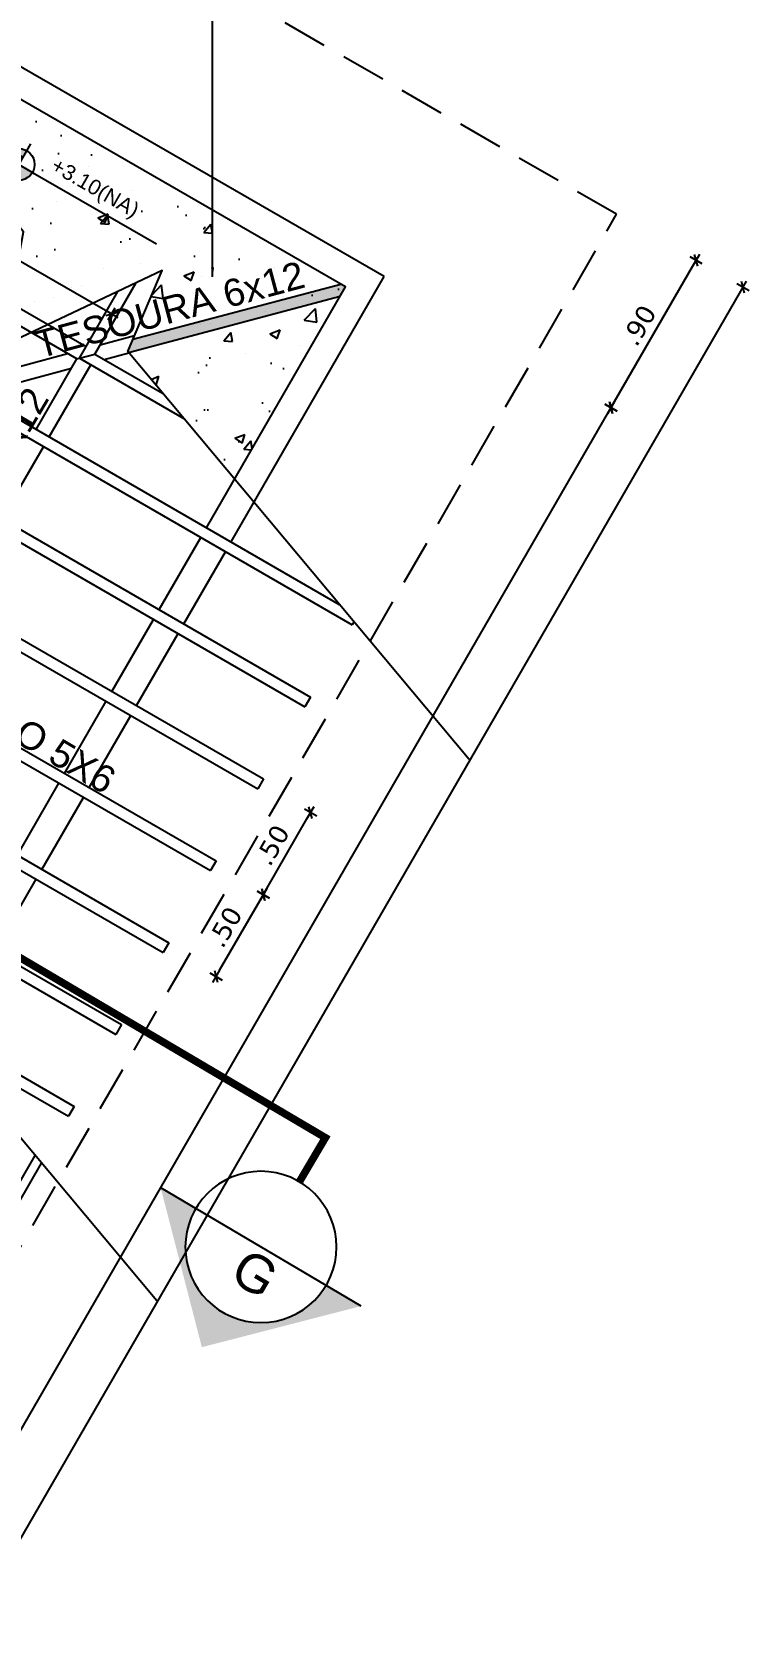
# Model space of a CAD drawing. Extents: x 249 to 354, y 55 to 132.
# Drawn here: x 332.86 to 336.66, y 71.75 to 80.17 of the extents above; entities that cross this region are included whole.
import ezdxf

# ---------------------------------------------------------------- set-up
doc = ezdxf.new("R2010")
doc.units = 0
doc.header["$LTSCALE"] = 0.005
doc.header["$PDMODE"] = 3
for name, pattern in [('CONTINU', [0]), ('DASHDOT', [25.4, 12.7, -6.35, 0, -6.35]), ('HIDDEN', [9.525, 6.35, -3.175])]:
    doc.linetypes.add(name, pattern=pattern)
doc.layers.get('0').update_dxf_attribs({"linetype": 'CONTINUOUS'})
doc.layers.get('Defpoints').update_dxf_attribs({"linetype": 'CONTINUOUS'})
for name, color, linetype in [('01', 1, 'CONTINUOUS'), ('A-PISOS-NIVEL', 1, 'CONTINUOUS'), ('A-PROJCOBERTURA', 7, 'HIDDEN'), ('ARQ-ALV-CORTE', 5, 'CONTINUOUS'), ('ARQ-ALV-ENCOBERTA', 8, 'CONTINUOUS'), ('ARQ-CTA-1_075', 1, 'CONTINUOUS'), ('ARQ-MOB-VISTA', 1, 'CONTINU'), ('ARQ-SMB-1_100', 1, 'CONTINUOUS'), ('ARQ-TLH-VISTA1', 2, 'CONTINUOUS'), ('ARQ-TXT-1_075', 2, 'CONTINUOUS'), ('ARQ-TXT-1_100', 2, 'CONTINUOUS'), ('EST-MAD-VISTA1', 2, 'CONTINUOUS')]:
    doc.layers.add(name, color=color, linetype=linetype)
doc.styles.add('ESC-50-A20', font='arial.ttf', dxfattribs={"height": 0.1})
doc.styles.add('FNDE Text Cota 0075', font='verdana.ttf', dxfattribs={"height": 0.1})
doc.styles.add('FNDE Texto Cota 0025', font='verdana.ttf', dxfattribs={"height": 0.04})
doc.dimstyles.new('FNDE 1-0025', dxfattribs={"dimscale": 5, "dimtxt": 0.04, "dimasz": 0.01, "dimexe": 0.15, "dimexo": 0.15, "dimgap": 0.005, "dimtad": 1, "dimzin": 1, "dimdsep": 46, "dimtxsty": 'FNDE Texto Cota 0025', "dimblk": 'tic', "dimcen": 0.015, "dimdle": 0.15, "dimse1": 1, "dimse2": 1, "dimclrd": 251, "dimclre": 251, "dimclrt": 256, "dimaunit": 1, "dimadec": 3, "dimazin": 0, "dimtfac": 1, "dimtix": 1, "dimtmove": 2, "dimatfit": 3, "dimfxl": 0.15, "dimtvp": 1, "dimtolj": 1, "dimtzin": 0, "dimarcsym": 0})
doc.dimstyles.new('FNDE 1-075', dxfattribs={"dimscale": 2.5, "dimtxt": 0.1, "dimasz": 0.015, "dimexe": 0.15, "dimexo": 0.15, "dimgap": 0.015, "dimtad": 1, "dimzin": 4, "dimdsep": 46, "dimtxsty": 'FNDE Text Cota 0075', "dimblk": 'tic', "dimcen": 0.025, "dimdle": 0.15, "dimse1": 1, "dimse2": 1, "dimclrd": 251, "dimclre": 251, "dimclrt": 256, "dimaunit": 1, "dimadec": 3, "dimazin": 0, "dimtfac": 1, "dimtix": 1, "dimtmove": 2, "dimatfit": 3, "dimldrblk": 'DOTSMALL', "dimfxl": 0.15, "dimtvp": 1, "dimtolj": 1, "dimtzin": 0, "dimarcsym": 0})

# ---------------------------------------------------------------- blocks, each defined once
blk = doc.blocks.new('tic')
at = {"color": 251}
for p, q in [((-1, 0), (1, 0)), ((0, -1), (0, 1))]:
    blk.add_line(p, q, dxfattribs=at)
blk.add_line((-0.6, -0.6), (0.6, 0.6))
blk = doc.blocks.new('*D21')
at = {"layer": 'ARQ-CTA-1_075', "color": 251, "lineweight": -2, "transparency": 16777216}
blk.add_line((328.0685, 64.5792), (335.906, 78.1541), dxfattribs=at)
at = {"layer": 'Defpoints', "color": 0, "transparency": 16777216}
for p in [(335.5044, 78.4293), (335.9248, 78.1866), (327.6294, 64.7894)]:
    blk.add_point(p, dxfattribs=at)
at = {"layer": 'ARQ-CTA-1_075', "color": 251, "lineweight": -2, "transparency": 16777216, "xscale": 0.0375, "yscale": 0.0375, "zscale": 0.0375}
for p, rotation in [((335.9248, 78.1866), 60.00000440132629), ((328.0498, 64.5467), 240.0000044013263)]:
    blk.add_blockref('tic', p, dxfattribs=dict(at, rotation=rotation))
at = {"layer": 'ARQ-CTA-1_075', "transparency": 16777216, "insert": (331.9105, 71.411), "char_height": 0.1, "attachment_point": 5, "rotation": 60, "style": 'FNDE Text Cota 0075'}
blk.add_mtext('\\A1;15.75', dxfattribs=at)
blk = doc.blocks.new('_DotSmall')
at = {"color": 0, "linetype": 'ByBlock', "const_width": 0.5}
blk.add_lwpolyline([(-0.0625, 0, 1), (0.0625, 0, 1)], format="xyb", close=True, dxfattribs=at)
blk = doc.blocks.new('*D22')
at = {"layer": 'ARQ-CTA-1_075', "color": 251, "lineweight": -2, "transparency": 16777216}
blk.add_line((335.9435, 78.2191), (336.356, 78.9335), dxfattribs=at)
at = {"layer": 'Defpoints', "color": 0, "transparency": 16777216}
for p in [(335.9544, 79.2087), (336.3748, 78.966), (335.5044, 78.4293)]:
    blk.add_point(p, dxfattribs=at)
at = {"layer": 'ARQ-CTA-1_075', "color": 251, "lineweight": -2, "transparency": 16777216, "xscale": 0.0375, "yscale": 0.0375, "zscale": 0.0375}
for p, rotation in [((336.3748, 78.966), 60.00000440133025), ((335.9248, 78.1866), 240.0000044013303)]:
    blk.add_blockref('tic', p, dxfattribs=dict(at, rotation=rotation))
at = {"layer": 'ARQ-CTA-1_075', "transparency": 16777216, "insert": (336.0722, 78.6211), "char_height": 0.1, "attachment_point": 5, "rotation": 60, "style": 'FNDE Text Cota 0075'}
blk.add_mtext('\\A1;.90', dxfattribs=at)
blk = doc.blocks.new('*D23')
at = {"layer": 'ARQ-CTA-1_075', "color": 251, "lineweight": -2, "transparency": 16777216}
blk.add_line((327.8664, 63.6566), (336.6039, 78.7904), dxfattribs=at)
at = {"layer": 'Defpoints', "color": 0, "transparency": 16777216}
for p in [(335.9544, 79.2087), (336.6227, 78.8229), (327.1794, 64.01)]:
    blk.add_point(p, dxfattribs=at)
at = {"layer": 'ARQ-CTA-1_075', "color": 251, "lineweight": -2, "transparency": 16777216, "xscale": 0.0375, "yscale": 0.0375, "zscale": 0.0375}
for p, rotation in [((336.6227, 78.8229), 60.00000440132642), ((327.8477, 63.6241), 240.0000044013264)]:
    blk.add_blockref('tic', p, dxfattribs=dict(at, rotation=rotation))
at = {"layer": 'ARQ-CTA-1_075', "transparency": 16777216, "insert": (332.4417, 71.7743), "char_height": 0.1, "attachment_point": 5, "rotation": 60, "style": 'FNDE Text Cota 0075'}
blk.add_mtext('\\A1;17.55', dxfattribs=at)
blk = doc.blocks.new('FNDE-Ind Corte-1_100')
blk.add_hatch(color=251).paths.add_polyline_path([(241.9986, -2.3855), (242.2139, -2.3855, -1), (243.0139, -2.3855), (243.2293, -2.3855), (242.6139, -1.7701)])
at = {"color": 251, "linetype": 'Continuous'}
blk.add_line((243.2293, -2.3855), (241.9986, -2.3855), dxfattribs=at)
blk.add_circle((242.6139, -2.3855), 0.4, dxfattribs=at)
blk = doc.blocks.new('FNDE-Nível Planta-1_100')
at = {"linetype": 'Continuous', "ltscale": 0.5}
h = blk.add_hatch(color=1, dxfattribs=at)
h.paths.add_polyline_path([(135.657, 7.813), (135.657, 7.981, 0.414214), (135.489, 7.813)])
h.paths.add_polyline_path([(135.657, 7.813), (135.657, 7.645, 0.414214), (135.825, 7.813)])
at = {"color": 1}
for p, q in [((135.657, 8.065), (135.657, 7.561)), ((135.405, 7.813), (135.825, 7.813)), ((135.825, 7.813), (137.338, 7.813))]:
    blk.add_line(p, q, dxfattribs=at)
blk.add_circle((135.657, 7.813), 0.168, dxfattribs=at)
blk = doc.blocks.new('*D31')
at = {"layer": 'ARQ-CTA-1_075', "color": 251, "lineweight": -2, "transparency": 16777216}
blk.add_line((333.8542, 75.2107), (334.0667, 75.5787), dxfattribs=at)
at = {"layer": 'Defpoints', "color": 0, "transparency": 16777216}
for p in [(333.8596, 75.7416), (334.0855, 75.6112), (333.6096, 75.3086)]:
    blk.add_point(p, dxfattribs=at)
at = {"layer": 'ARQ-CTA-1_075', "color": 251, "lineweight": -2, "transparency": 16777216, "xscale": 0.0375, "yscale": 0.0375, "zscale": 0.0375}
for p, rotation in [((334.0855, 75.6112), 60.00000440131787), ((333.8355, 75.1782), 240.0000044013179)]:
    blk.add_blockref('tic', p, dxfattribs=dict(at, rotation=rotation))
at = {"layer": 'ARQ-CTA-1_075', "transparency": 16777216, "insert": (333.8829, 75.4395), "char_height": 0.1, "attachment_point": 5, "rotation": 60, "style": 'FNDE Text Cota 0075'}
blk.add_mtext('\\A1;.50', dxfattribs=at)
blk = doc.blocks.new('*D32')
at = {"layer": 'ARQ-CTA-1_075', "color": 251, "lineweight": -2, "transparency": 16777216}
blk.add_line((334.1042, 75.6437), (334.3167, 76.0117), dxfattribs=at)
at = {"layer": 'Defpoints', "color": 0, "transparency": 16777216}
for p in [(334.1096, 76.1746), (334.3355, 76.0442), (333.8596, 75.7416)]:
    blk.add_point(p, dxfattribs=at)
at = {"layer": 'ARQ-CTA-1_075', "color": 251, "lineweight": -2, "transparency": 16777216, "xscale": 0.0375, "yscale": 0.0375, "zscale": 0.0375}
for p, rotation in [((334.3355, 76.0442), 60.00000440131787), ((334.0855, 75.6112), 240.0000044013179)]:
    blk.add_blockref('tic', p, dxfattribs=dict(at, rotation=rotation))
at = {"layer": 'ARQ-CTA-1_075', "transparency": 16777216, "insert": (334.1329, 75.8725), "char_height": 0.1, "attachment_point": 5, "rotation": 60, "style": 'FNDE Text Cota 0075'}
blk.add_mtext('\\A1;.50', dxfattribs=at)
blk = doc.blocks.new('*D33')
at = {"layer": 'ARQ-CTA-1_075', "color": 251, "lineweight": -2, "transparency": 16777216}
blk.add_line((329.8518, 80.6636), (333.2509, 78.7011), dxfattribs=at)
at = {"layer": 'Defpoints', "color": 0, "transparency": 16777216}
for p in [(329.69, 80.4583), (333.2834, 78.6824), (333.1541, 78.4584)]:
    blk.add_point(p, dxfattribs=at)
at = {"layer": 'ARQ-CTA-1_075', "color": 251, "lineweight": -2, "transparency": 16777216, "xscale": 0.0375, "yscale": 0.0375, "zscale": 0.0375}
for p, rotation in [((329.8193, 80.6824), 150.0002177932299), ((333.2834, 78.6824), 330.0002177932299)]:
    blk.add_blockref('tic', p, dxfattribs=dict(at, rotation=rotation))
at = {"layer": 'ARQ-CTA-1_075', "transparency": 16777216, "insert": (331.5961, 79.7599), "char_height": 0.1, "attachment_point": 5, "rotation": 330.00022, "style": 'FNDE Text Cota 0075'}
blk.add_mtext('\\A1;4.00', dxfattribs=at)

msp = doc.modelspace()

# ---------------------------------------------------------------- hatches: boundary and pattern name
at = {"layer": '01', "linetype": 'Continuous'}
h = msp.add_hatch(color=251, dxfattribs=at)
h.dxf.hatch_style = 1
h.paths.add_polyline_path([(333.3692, 78.4826), (333.3964, 78.547), (334.4959, 78.8383), (334.5201, 78.8244), (334.4916, 78.7751), (333.3725, 78.4786)])
at = {"layer": 'ARQ-ALV-ENCOBERTA'}
h = msp.add_hatch(dxfattribs=at)
h.set_pattern_fill('AR-CONC', color=251, scale=0.003, style=0)
h.set_pattern_definition([(50, (163.67818, 179.1459), (0.546554, -0.0478173), [0.05715, -0.62865]), (355, (163.6782, 179.1459), (-0.1057303, 0.5731705), [0.04572, -0.5029218]), (100.45144, (163.7237, 179.1419), (0.4408237, 0.5253533), [0.04857, -0.5342707]), (46.1842, (163.6782, 179.2983), (0.8132371, -0.126127), [0.085725, -0.942975]), (96.63556, (163.74595, 179.2878), (0.7122124, 0.7422784), [0.072855, -0.8014068]), (351.18415, (163.6782, 179.2983), (0.7122124, 0.7422784), [0.06858, -0.7543792]), (21, (163.75438, 179.2602), (0.4548432, -0.3067956), [0.05715, -0.62865]), (326, (163.7544, 179.2602), (0.1854061, 0.5525639), [0.04572, -0.50292]), (71.45144, (163.7923, 179.2346), (0.6402493, 0.2457683), [0.04857, -0.5342698]), (37.5, (163.67818, 179.14588), (0.00926581, 0.25366512), [0, -0.496824, 0, -0.51054, 0, -0.504825]), (7.5, (163.67818, 179.14588), (0.200459, 0.30054172), [0, -0.291084, 0, -0.485394, 0, -0.192405]), (327.5, (163.50825, 179.14588), (0.40677179, -0.01718623), [0, -0.1905, 0, -0.59436, 0, -0.78867]), (317.5, (163.43205, 179.1459), (0.44438754, 0.0762795), [0, -0.24765, 0, -0.394716, 0, -0.56007])])
h.paths.add_polyline_path([(333.5506, 78.9108), (332.9458, 78.6248), (332.7484, 78.7388), (332.8171, 79.1165), (331.6933, 80.4564), (334.5201, 78.8244), (333.9333, 77.8081), (333.3692, 78.4826)])

# ---------------------------------------------------------------- linework, layer by layer
at = {"layer": 'A-PISOS-NIVEL', "color": 2}
for p, q in [((333.195, 78.4693), (333.4121, 78.8453)), ((333.1131, 78.4474), (333.3168, 78.8002)), ((333.1131, 78.4474), (333.195, 78.4693)), ((333.1131, 78.4474), (333.6653, 78.1286)), ((333.195, 78.4693), (333.5532, 78.2625)), ((332.4301, 78.2644), (334.5562, 77.0369)), ((332.512, 78.2863), (334.487, 77.1461)), ((331.747, 78.0814), (334.3062, 76.6038)), ((331.829, 78.1033), (334.3362, 76.6558)), ((331.064, 77.8983), (334.0562, 76.1708)), ((331.146, 77.9203), (334.0862, 76.2228)), ((330.437, 77.7523), (333.8361, 75.7898)), ((330.407, 77.7003), (333.8061, 75.7378)), ((330.187, 77.3193), (333.5861, 75.3568)), ((330.157, 77.2673), (333.5561, 75.3048)), ((334.5652, 77.0526), (334.5562, 77.0369)), ((329.937, 76.8863), (333.3361, 74.9238)), ((329.907, 76.8343), (333.3061, 74.8718)), ((334.3362, 76.6558), (334.3062, 76.6038)), ((334.0862, 76.2228), (334.0562, 76.1708)), ((333.8361, 75.7898), (333.8061, 75.7378)), ((333.5861, 75.3568), (333.5561, 75.3048)), ((332.1468, 74.9638), (333.0561, 74.4388)), ((332.1768, 75.0157), (333.0861, 74.4908)), ((333.3361, 74.9238), (333.3061, 74.8718)), ((333.0861, 74.4908), (333.0561, 74.4388))]:
    msp.add_line(p, q, dxfattribs=at)
at = {"layer": 'A-PROJCOBERTURA', "ltscale": 7.5}
msp.add_lwpolyline([(331.4379, 71.3858), (335.9544, 79.2087), (328.9396, 83.2587), (325.8932, 77.9822)], dxfattribs=at)
at = {"layer": 'ARQ-ALV-CORTE'}
for points in [[(334.725, 78.8793), (331.157, 80.9393)], [(333.7851, 77.5513), (334.5201, 78.8244), (331.515, 80.5594)], [(333.915, 77.4763), (334.725, 78.8793)], [(333.5351, 77.1183), (333.7551, 77.4994)], [(333.665, 77.0433), (333.885, 77.4244)], [(333.2851, 76.6853), (333.5051, 77.0663)], [(333.415, 76.6103), (333.635, 76.9913)], [(333.0351, 76.2523), (333.2551, 76.6333)], [(333.165, 76.1773), (333.385, 76.5583)], [(332.7851, 75.8193), (333.0051, 76.2003)], [(332.915, 75.7443), (333.135, 76.1253)], [(332.665, 75.3113), (332.885, 75.6923)]]:
    msp.add_lwpolyline(points, dxfattribs=at)
at = {"layer": 'ARQ-MOB-VISTA'}
for p, q in [((331.3183, 71.5288), (332.8791, 74.2321)), ((331.3525, 71.4879), (332.9133, 74.1913))]:
    msp.add_line(p, q, dxfattribs=at)
at = {"layer": 'ARQ-SMB-1_100', "color": 1}
for points in [[(335.1739, 76.3248), (333.3692, 78.4826), (333.5506, 78.9108), (332.7071, 78.5119), (332.8171, 79.1165), (328.7669, 83.9454)], [(333.522, 73.4635), (330.0535, 77.6105), (330.2349, 78.0387), (329.3914, 77.6399), (329.5014, 78.2445), (327.1169, 81.0875)]]:
    msp.add_lwpolyline(points, dxfattribs=at)
at = {"layer": 'ARQ-SMB-1_100', "color": 251, "linetype": 'DASHDOT', "ltscale": 0.1}
for points in [[(334.2765, 74.0922, 0.04, 0.04, 0), (334.4141, 74.3255, 0.04, 0.04, 0), (332.6913, 75.3414, 0, 0, 0)], [(334.351, 74.2162, 0.02, 0.02, 0), (334.4187, 74.3335, 0.02, 0.02, 0), (333.5527, 74.8335, 0, 0, 0)], [(334.351, 74.2162, 0.02, 0.02, 0), (334.4187, 74.3335, 0.02, 0.02, 0), (333.5527, 74.8335, 0, 0, 0)]]:
    msp.add_lwpolyline(points, format="xyseb", dxfattribs=at)
at = {"layer": 'ARQ-TLH-VISTA1', "color": 3}
for p, q in [((333.1481, 78.508), (332.7484, 78.7388)), ((333.0994, 78.4437), (332.727, 78.6587)), ((333.2233, 78.5183), (333.4049, 78.567)), ((332.5403, 78.3353), (333.0504, 78.472)), ((332.8844, 78.0713), (333.0994, 78.4437)), ((332.9537, 78.0313), (333.1737, 78.4124)), ((333.0994, 78.4437), (333.1131, 78.4474)), ((333.244, 78.4411), (333.3746, 78.4761)), ((332.561, 78.258), (333.0711, 78.3947)), ((332.7037, 77.5983), (332.9237, 77.9794))]:
    msp.add_line(p, q, dxfattribs=at)
at = {"layer": 'EST-MAD-VISTA1', "color": 4}
for points in [[(334.4959, 78.8383), (333.3964, 78.547)], [(333.3725, 78.4786), (334.4916, 78.7751)]]:
    msp.add_lwpolyline(points, dxfattribs=at)

# ---------------------------------------------------------------- block references
at = {"layer": 'ARQ-SMB-1_100', "xscale": 0.4999999999999998, "yscale": 0.4999999999999998, "zscale": 0.4999999999999998, "rotation": 330.0900836342914}
msp.add_blockref('FNDE-Nível Planta-1_100', (272.05, 109.908), dxfattribs=at)
at = {"layer": 'ARQ-SMB-1_100', "xscale": -1, "rotation": 149.4741827086582}
msp.add_blockref('FNDE-Ind Corte-1_100', (123.8739, 194.9229), dxfattribs=at)

# ---------------------------------------------------------------- texts
at = {"layer": 'ARQ-SMB-1_100', "style": 'ESC-50-A20'}
msp.add_attdef('+3.10(NA)', (332.9554, 79.4436), 'NA', height=0.08, rotation=330.09008, dxfattribs=at)
at = {"layer": 'ARQ-TXT-1_075', "style": 'ESC-50-A20'}
for s, rotation, p in [('TESOURA 6x12 ', 14.98294, (332.9018, 78.4463)), ('TERÇA 6x12', 59.47023, (332.3614, 77.2243, -1.8897)), ('CAIBRO 5X6', 329.47023, (332.2269, 76.7393, -1.8897))]:
    msp.add_text(s, height=0.144, rotation=rotation, dxfattribs=at).set_placement(p)
at = {"layer": 'ARQ-TXT-1_100', "insert": (333.9997, 73.7486), "char_height": 0.2, "width": 8.528178, "attachment_point": 1, "rotation": 329.47418, "style": 'ESC-50-A20'}
msp.add_mtext('G', dxfattribs=at)

# ---------------------------------------------------------------- dimensions: what is measured, and where the dimension line sits
at = {"layer": 'ARQ-CTA-1_075'}
for p1, p2, distance, picture, middle in [((329.69, 80.4583), (333.1541, 78.4584), 0.2587, '*D33', (331.5961, 79.7599)), ((335.5044, 78.4293), (335.9544, 79.2087), -0.4854, '*D22', (336.0722, 78.6211)), ((327.6294, 64.7894), (335.5044, 78.4293), -0.4854, '*D21', (331.9105, 71.411)), ((333.8596, 75.7416), (334.1096, 76.1746), -0.2608, '*D32', (334.1329, 75.8725)), ((333.6096, 75.3086), (333.8596, 75.7416), -0.2608, '*D31', (333.8829, 75.4395))]:
    dim = msp.add_aligned_dim(p1=p1, p2=p2, distance=distance, dimstyle='FNDE 1-075', dxfattribs=at)
    dim.commit()
    dim.dimension.update_dxf_attribs({"geometry": picture, "text_midpoint": middle})
dim = msp.add_linear_dim(base=(336.6227, 78.8229), p1=(327.1794, 64.01), p2=(335.9544, 79.2087), angle=60, dimstyle='FNDE 1-075', dxfattribs=at)
dim.commit()
dim.dimension.update_dxf_attribs({"geometry": '*D23', "text_midpoint": (332.4417, 71.7743), "dimtype": 161})

# ---------------------------------------------------------------- leaders
at = {"layer": 'ARQ-SMB-1_100'}
msp.add_leader([(333.8175, 78.8784), (333.8175, 82.2794), (336.1066, 82.2794)], dimstyle='FNDE 1-0025', override={"dimtad": 0, "dimfxl": 0.025, "dimarcsym": 1}, dxfattribs=at)

doc.saveas('drawing.dxf')
